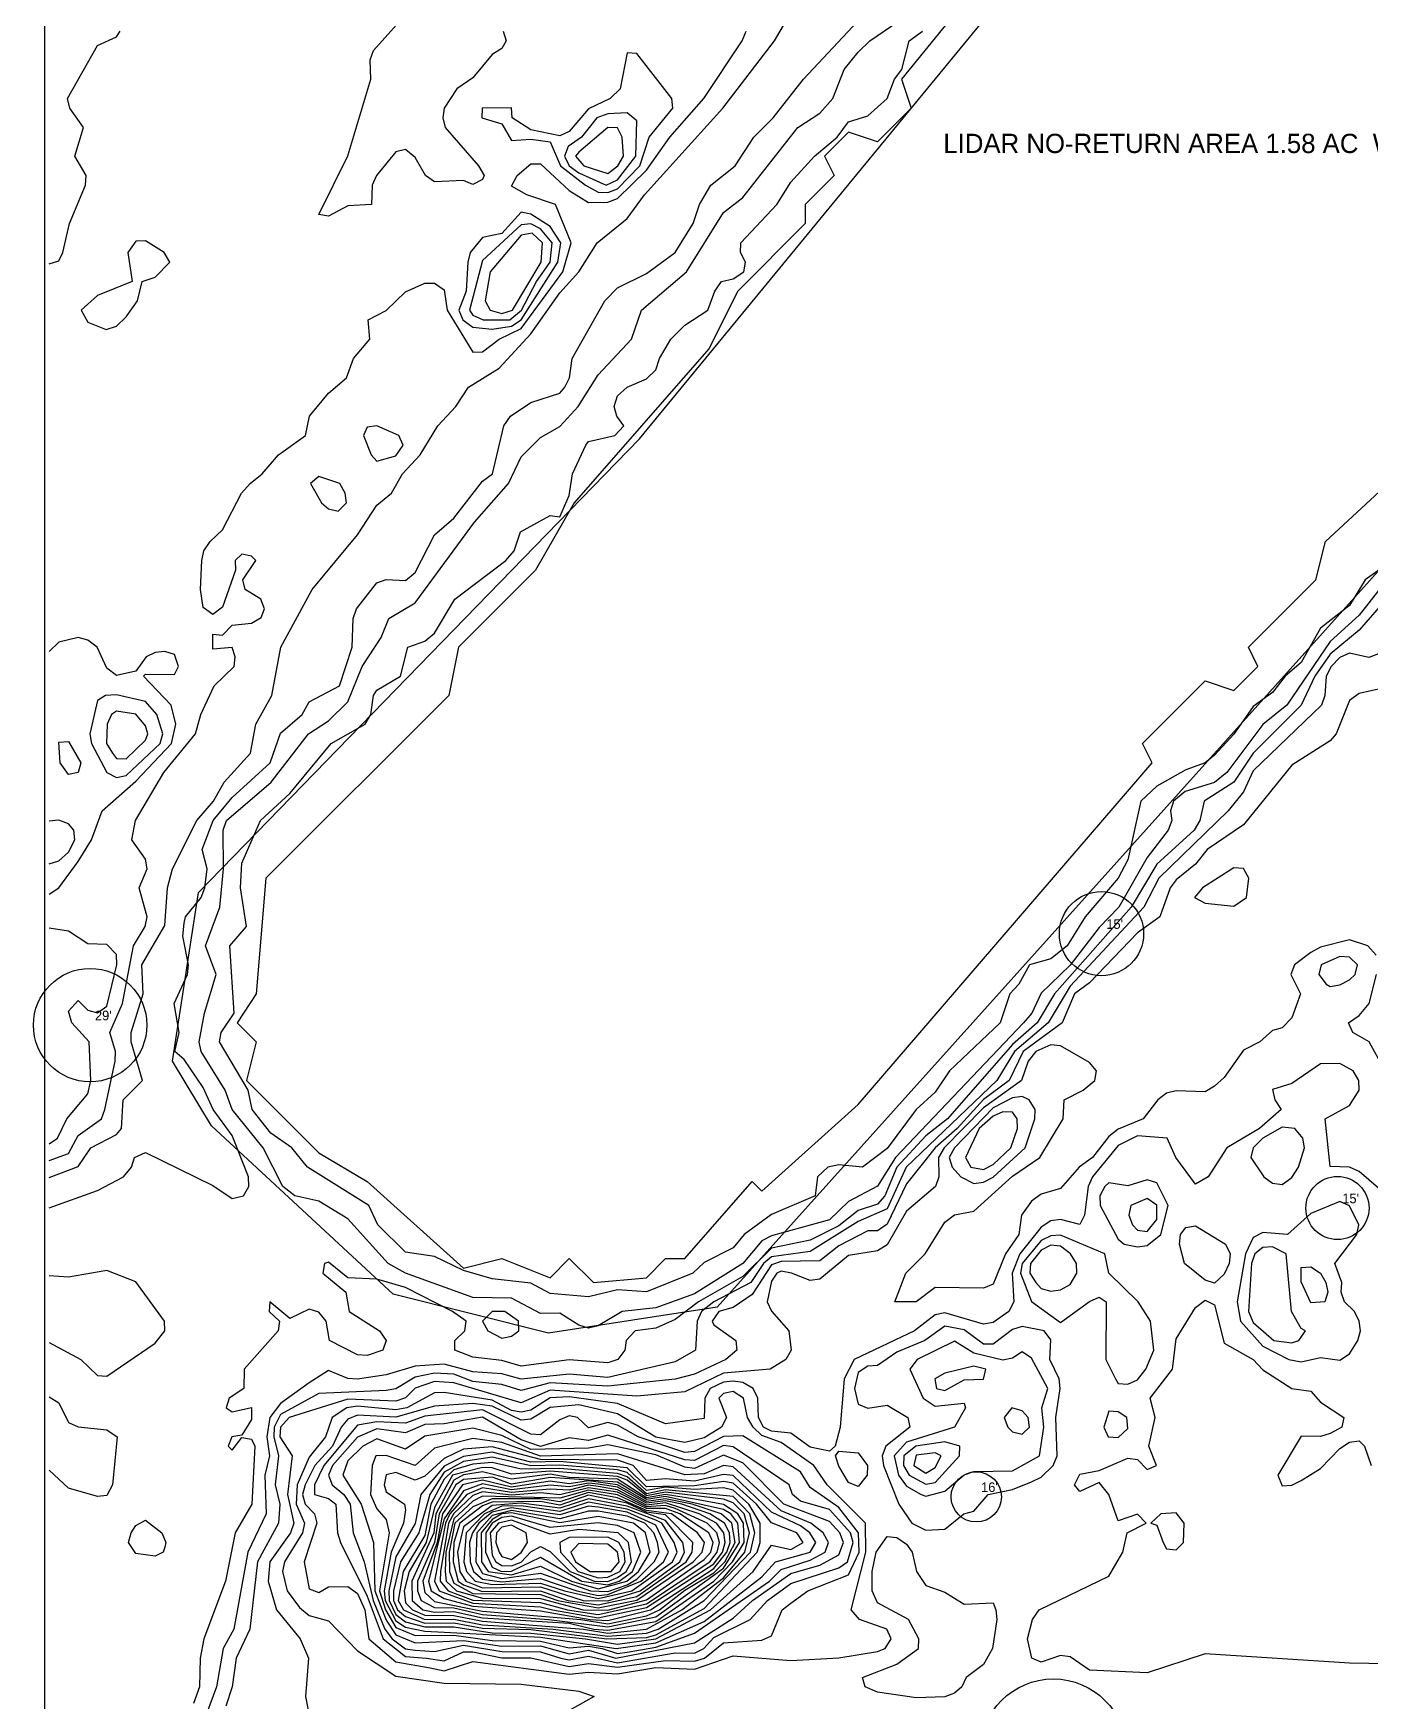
# Model space of a CAD drawing. Extents: x 425736 to 427074, y 1578339 to 1579567.
# Drawn here: x 425747.7 to 426025.4, y 1578520 to 1578866.5 of the extents above; entities that cross this region are included whole.
import ezdxf
from ezdxf.enums import TextEntityAlignment as Align

# ---------------------------------------------------------------- set-up
doc = ezdxf.new("R2010")
doc.units = 21
doc.header["$MEASUREMENT"] = 0
for name, color, linetype in [('C-TOPO-HALF', 9, 'Continuous'), ('C-TOPO-MAJR', 3, 'Continuous'), ('C-TOPO-MINR', 8, 'Continuous'), ('C-WATR-ANNO', 5, 'Continuous'), ('C-WATR-LIDAR', 5, 'Continuous'), ('C-WATR-OVERTURE', 4, 'Continuous'), ('G-ANNO-ZONE', 6, 'Continuous'), ('L-PLNT-ANNO', 92, 'Continuous'), ('L-PLNT-TREE', 92, 'Continuous')]:
    doc.layers.add(name, color=color, linetype=linetype)

msp = doc.modelspace()

# ---------------------------------------------------------------- linework, layer by layer
at = {"layer": 'C-TOPO-HALF'}
for points, elevation in [([(425751, 1578622.55), (425761, 1578626.17), (425766.41, 1578629), (425768.07, 1578631), (425768.71, 1578633), (425771, 1578634.05), (425785, 1578627.16), (425789, 1578624.49), (425791.35, 1578625), (425792.48, 1578627), (425792.36, 1578629), (425789, 1578637.54), (425785.02, 1578643), (425783, 1578647.52), (425779, 1578653.33), (425777.07, 1578655), (425777.98, 1578659), (425776.98, 1578665), (425779.71, 1578671), (425779.95, 1578673), (425778.72, 1578679), (425779, 1578681.67), (425779.32, 1578683), (425782.53, 1578687), (425783.3, 1578689), (425783.8, 1578693), (425782.76, 1578697), (425785.03, 1578703), (425789, 1578707.81), (425796.87, 1578715), (425799, 1578721.12), (425803.56, 1578725), (425805, 1578727.64), (425811.29, 1578731), (425813.91, 1578739), (425814.1, 1578745), (425814.8, 1578747), (425819, 1578752.41), (425821, 1578753.05), (425825, 1578752.85), (425827, 1578754.53), (425831, 1578762.32), (425835, 1578765.81), (425841, 1578773.47), (425843.06, 1578775), (425845.42, 1578785), (425846.78, 1578787), (425851, 1578789.83), (425857, 1578791.76), (425858.09, 1578793), (425859.04, 1578795), (425859.6, 1578799), (425866.35, 1578811), (425869, 1578813.68), (425875, 1578816.63), (425881, 1578820.98), (425884.69, 1578827), (425886.04, 1578831), (425888.4, 1578835), (425893.41, 1578839), (425897.31, 1578845), (425901.34, 1578849), (425907.6, 1578857), (425918.82, 1578869)], 70.5), ([(425845.3, 1578867), (425845.89, 1578865), (425845, 1578863.37), (425843, 1578862.16), (425839, 1578857.3), (425835.63, 1578855), (425833.05, 1578851), (425832.73, 1578849), (425833.23, 1578847), (425840.14, 1578839), (425841.32, 1578837), (425841, 1578836.18), (425839, 1578835.13), (425837, 1578835.97), (425831, 1578835.69), (425829.16, 1578837), (425827, 1578840.76), (425825, 1578842.38), (425823, 1578841.89), (425818.94, 1578837), (425818.05, 1578835), (425817.93, 1578831), (425813, 1578830.68), (425809, 1578828.54), (425807, 1578828.92), (425813, 1578841.07), (425817.78, 1578857), (425817.62, 1578861), (425818.31, 1578863), (425823.74, 1578869)], 71.5), ([(425751, 1578632.4), (425755, 1578633.8), (425757, 1578637.54), (425761.86, 1578641), (425762.57, 1578643), (425764.67, 1578653), (425764.77, 1578655), (425763.61, 1578659), (425766.23, 1578665), (425768.54, 1578677), (425770.92, 1578681), (425771.33, 1578683), (425769.66, 1578689), (425771.34, 1578693), (425771, 1578695), (425768.17, 1578699), (425768.91, 1578703), (425774.81, 1578713), (425781.38, 1578721), (425782.5, 1578725), (425785.28, 1578731), (425789.39, 1578735), (425789.63, 1578737), (425789, 1578738.97), (425785, 1578738.6), (425785, 1578741.75), (425787, 1578741.53), (425789, 1578743.62), (425793, 1578743.99), (425795, 1578745.18), (425795.69, 1578747), (425794.96, 1578749), (425791.72, 1578751), (425791.19, 1578753), (425793.93, 1578757), (425793, 1578757.9), (425791, 1578758.36), (425789.61, 1578757), (425789.7, 1578755), (425787, 1578747.35), (425785, 1578745.78), (425783, 1578747.26), (425782.45, 1578751), (425782.72, 1578757), (425783.14, 1578759), (425784.43, 1578761), (425787, 1578763.42), (425790.92, 1578771), (425792.7, 1578773), (425795.24, 1578775), (425798.6, 1578779), (425804.25, 1578783), (425805.02, 1578787), (425809, 1578791.81), (425812.71, 1578795), (425814.18, 1578799), (425817.58, 1578803), (425817.25, 1578807), (425821, 1578808.93), (425825, 1578812.86), (425829, 1578814.65), (425831, 1578814.61), (425833, 1578813.24), (425833.67, 1578809), (425839, 1578800.33), (425841, 1578800.39), (425844.47, 1578803), (425849, 1578805.24), (425857.68, 1578817), (425859.4, 1578823), (425856.15, 1578831), (425850.16, 1578833), (425847, 1578834.8), (425848.2, 1578837), (425851, 1578839.42), (425853, 1578839.46), (425859, 1578833.91), (425863, 1578831.41), (425867, 1578831.44), (425869, 1578832.22), (425875, 1578838.11), (425879.9, 1578845), (425886.95, 1578853), (425894.91, 1578865), (425895.69, 1578867)], 71.5), ([(426029, 1578756.38), (426024.24, 1578753), (426021, 1578747.66), (426015, 1578742.99), (426011, 1578735.8), (426007.61, 1578733), (426005, 1578729.6), (426001, 1578726.67), (425997, 1578720.93), (425993, 1578716.6), (425991, 1578714.97), (425987, 1578713.51), (425981, 1578710.11), (425977.66, 1578707), (425975, 1578694.85), (425973, 1578691.04), (425966.09, 1578683), (425962.39, 1578677), (425959, 1578674.25), (425954.55, 1578673), (425952.32, 1578669), (425950.48, 1578667), (425948.49, 1578661), (425937.92, 1578651), (425935, 1578646.55), (425931, 1578642.95), (425925, 1578634.87), (425919.87, 1578631), (425915, 1578631.46), (425912.66, 1578631), (425910.56, 1578629), (425910.03, 1578625), (425901, 1578621.18), (425895.34, 1578617), (425893, 1578614.23), (425887, 1578611.17), (425884.65, 1578609), (425875, 1578605.09), (425869, 1578605.53), (425863, 1578604.08), (425855, 1578604.73), (425855, 1578604.73), (425851, 1578606.86), (425843, 1578607.82), (425837, 1578609.55), (425831, 1578612.46), (425825, 1578613.31), (425819.27, 1578619), (425817.38, 1578623), (425804.63, 1578631), (425801.39, 1578635), (425797, 1578638.02), (425793.18, 1578643), (425792.32, 1578647), (425786.35, 1578657), (425786.73, 1578659), (425789.44, 1578663), (425788.48, 1578677), (425792, 1578681), (425790.71, 1578689), (425791, 1578694.14), (425794.9, 1578703), (425801, 1578708.65), (425809.56, 1578719), (425816.64, 1578723), (425817.82, 1578725), (425818.32, 1578729), (425819, 1578730.06), (425823.92, 1578733), (425825.47, 1578739), (425829, 1578740.27), (425831, 1578741.91), (425835.2, 1578749), (425845.84, 1578757), (425847.54, 1578759), (425848.87, 1578763), (425855, 1578766.36), (425857, 1578766.12), (425859, 1578770.54), (425859.63, 1578775), (425862.41, 1578781), (425863, 1578781.76), (425868.47, 1578783), (425870.35, 1578785), (425868.89, 1578787), (425868.34, 1578789), (425869, 1578791.22), (425871, 1578793.03), (425875, 1578794.74), (425877, 1578796.62), (425877.71, 1578799), (425880.1, 1578803), (425883, 1578805.91), (425887.79, 1578809), (425889.19, 1578813), (425890.57, 1578815), (425893, 1578815.55), (425895.27, 1578817), (425895.59, 1578819), (425894.55, 1578821), (425894.65, 1578823), (425902.1, 1578831), (425905, 1578835.6), (425909.92, 1578841), (425914.65, 1578845), (425917, 1578848.13), (425921, 1578849.39), (425924.98, 1578853), (425926.51, 1578857), (425928.05, 1578859), (425929.54, 1578865), (425932.36, 1578867)], 69.5), ([(426029, 1578749.48), (426023, 1578742.52), (426017, 1578737.56), (426013.77, 1578733), (426010.95, 1578727), (426001, 1578717), (425997, 1578711), (425990.85, 1578707), (425989.95, 1578703), (425988.75, 1578701), (425981, 1578693.96), (425975.67, 1578685), (425959.72, 1578667), (425956.17, 1578661), (425951, 1578656.48), (425937.53, 1578641), (425933, 1578637.52), (425927.01, 1578631), (425924.52, 1578625), (425923, 1578623.3), (425919, 1578622.02), (425915, 1578618.78), (425909, 1578615.82), (425901, 1578614.18), (425895, 1578608.28), (425885.83, 1578603), (425881, 1578599.31), (425877, 1578597.55), (425872.68, 1578597), (425870.83, 1578595), (425870.51, 1578593), (425869.08, 1578591), (425867, 1578590.37), (425859, 1578590.96), (425849, 1578589.63), (425845, 1578590.84), (425839, 1578591.53), (425835.23, 1578593), (425835.23, 1578595), (425837.34, 1578597), (425837.58, 1578599), (425834.77, 1578601), (425825, 1578605.98), (425819, 1578607.72), (425813, 1578608), (425809, 1578611.27), (425808.19, 1578611), (425807.84, 1578609), (425812.57, 1578605), (425813.29, 1578601), (425819.57, 1578597), (425821, 1578595), (425820.26, 1578593), (425817, 1578591.86), (425815, 1578591.98), (425809.2, 1578595), (425808.49, 1578599), (425807, 1578600.86), (425805, 1578601.52), (425801, 1578599.56), (425796.85, 1578603), (425796.7, 1578601), (425798.84, 1578599), (425798.54, 1578597), (425791.47, 1578589), (425791.41, 1578585), (425788.34, 1578583), (425787.78, 1578581), (425789, 1578580.17), (425793, 1578581.04), (425793, 1578578.59), (425791, 1578575.29), (425788.95, 1578575), (425788.14, 1578573), (425789, 1578572.22), (425791, 1578574.84), (425793, 1578574.49), (425793.68, 1578573), (425793.05, 1578561), (425789.63, 1578555), (425787.63, 1578545), (425783.12, 1578533), (425782.34, 1578529), (425782.18, 1578523), (425781, 1578519.59)], 70.5), ([(426027, 1578730.26), (426023, 1578729.41), (426021, 1578727.92), (426018.22, 1578721), (426017, 1578719.55), (426009, 1578714.52), (425999, 1578702.08), (425991.46, 1578697), (425989, 1578693.94), (425985, 1578690.65), (425983.78, 1578689), (425981.64, 1578683), (425977, 1578679.7), (425967, 1578669.28), (425963.88, 1578667), (425961.32, 1578661), (425953.24, 1578655), (425950.3, 1578649), (425945, 1578645.02), (425939.57, 1578639), (425935, 1578635), (425929, 1578627.52), (425925, 1578619.12), (425923, 1578617.73), (425921, 1578617.75), (425915, 1578614.67), (425911, 1578611.5), (425903, 1578611.38), (425901, 1578610.73), (425897, 1578604.52), (425893, 1578601.87), (425890.02, 1578601), (425888.68, 1578599), (425889, 1578598.25), (425893.6, 1578595), (425893.79, 1578593), (425891.52, 1578591), (425885, 1578588.02), (425881, 1578586.95), (425867, 1578585.52), (425855, 1578586.18), (425849, 1578584.58), (425845, 1578585.83), (425839, 1578586.48), (425835, 1578587.99), (425831, 1578588.19), (425827, 1578587.39), (425823, 1578584.96), (425821, 1578584.57), (425807, 1578584), (425799, 1578579.61), (425797.75, 1578577), (425797.68, 1578575), (425798.59, 1578571), (425797.93, 1578565), (425798.88, 1578561), (425798.59, 1578557), (425794.25, 1578549), (425792.64, 1578535), (425789.81, 1578529), (425788.98, 1578523), (425787.68, 1578519)], 71.5), ([(425751, 1578694), (425753, 1578694.65), (425755, 1578696.45), (425756.33, 1578699), (425756.12, 1578701), (425755, 1578702.3), (425753, 1578703.08), (425751, 1578702.84)], 72.5), ([(426027, 1578626.62), (426023, 1578630.1), (426021, 1578631.02), (426017, 1578631.12), (426015.94, 1578641), (426021, 1578643.82), (426022.98, 1578647), (426022.95, 1578649), (426021.77, 1578651), (426019, 1578652.5), (426015, 1578652.45), (426009, 1578648.37), (426005, 1578647.11), (426005.47, 1578645), (426006.83, 1578643), (426002.3, 1578639), (425995.5, 1578635), (425991.64, 1578629), (425989, 1578627.45), (425984.94, 1578633), (425983.15, 1578637), (425977, 1578637.48), (425973, 1578635.5), (425967.64, 1578629), (425966.71, 1578627), (425966, 1578621), (425965, 1578619.06), (425961, 1578620.09), (425959, 1578619.86), (425957, 1578618.5), (425952.56, 1578613), (425950.97, 1578609), (425951.29, 1578603), (425950.24, 1578601), (425947, 1578598.72), (425945, 1578598.38), (425937, 1578600.75), (425935, 1578600.29), (425930.66, 1578597), (425918.13, 1578591), (425916.09, 1578587), (425915.21, 1578577), (425914.23, 1578573), (425913, 1578571.99), (425909, 1578572.83), (425905, 1578575.71), (425901, 1578576.17), (425899.33, 1578577), (425898.26, 1578579), (425898.18, 1578583), (425897.21, 1578585), (425895, 1578586.26), (425893, 1578586.52), (425891, 1578586.3), (425888.26, 1578585), (425887.12, 1578583), (425887, 1578578.76), (425879, 1578577.64), (425869, 1578581.91), (425859, 1578583.29), (425855, 1578583.08), (425851, 1578580.54), (425849, 1578580.1), (425847, 1578580.46), (425843, 1578582.56), (425833, 1578584.15), (425831, 1578584.11), (425825.26, 1578581), (425823, 1578580.55), (425815, 1578581.31), (425812.83, 1578581), (425809.76, 1578579), (425808.35, 1578575), (425805, 1578570.77), (425802.46, 1578565), (425802.27, 1578561), (425804.02, 1578557), (425803.59, 1578555), (425799.85, 1578549), (425799.45, 1578547), (425800.44, 1578543), (425803, 1578539.54), (425805, 1578537.88), (425809, 1578536.75), (425815, 1578530.51), (425823, 1578525.28), (425833, 1578523.76), (425849, 1578523.62), (425861, 1578522.14), (425864.19, 1578521), (425859, 1578518.11)], 72.5), ([(425751, 1578594.54), (425757.54, 1578591), (425761, 1578587.69), (425763, 1578587.59), (425773, 1578594.44), (425775.04, 1578597), (425774.96, 1578599), (425769, 1578607.15), (425763, 1578609.5), (425755, 1578608.14), (425751, 1578608.41)], 70.5), ([(426041, 1578527.58), (426021, 1578527.97), (425991, 1578529.9), (425979, 1578525.95), (425967, 1578526.49), (425963, 1578529.27), (425961, 1578529.51), (425957, 1578528.15), (425955.07, 1578529), (425954.16, 1578533), (425955.15, 1578537), (425956.53, 1578539), (425971, 1578545.99), (425973.91, 1578551), (425974.82, 1578555), (425978.79, 1578557), (425977, 1578558.9), (425973, 1578557.51), (425971, 1578563.02), (425969, 1578565.51), (425965, 1578563.63), (425963.93, 1578565), (425965, 1578567.19), (425969, 1578567.99), (425975, 1578570.54), (425977, 1578570.27), (425979, 1578568.15), (425980.95, 1578569), (425979.31, 1578573), (425980.64, 1578579), (425979.6, 1578583), (425984.25, 1578589), (425985, 1578595.34), (425989, 1578601.82), (425991, 1578603.39), (425993, 1578602.37), (425995, 1578594.46), (426000.98, 1578591), (426003, 1578588.88), (426009, 1578585.01), (426013, 1578584.43), (426015, 1578582.17), (426019.85, 1578579), (426019.4, 1578577), (426017, 1578575.69), (426015, 1578575.06), (426011, 1578575.09), (426006.1, 1578567), (426007, 1578564.81), (426009, 1578564.94), (426011, 1578565.93), (426015, 1578568.38), (426019, 1578572.56), (426021, 1578573.88), (426023, 1578574.17), (426024.14, 1578573), (426025.53, 1578569)], 72.5)]:
    msp.add_lwpolyline(points, dxfattribs=dict(at, elevation=elevation))
for points, elevation in [([(425866.67, 1578835), (425869, 1578836.12), (425872.78, 1578841), (425873, 1578848.36), (425871, 1578850.02), (425867, 1578849.84), (425864.73, 1578849), (425861.51, 1578845), (425858.77, 1578843), (425858.03, 1578841), (425859, 1578839), (425861, 1578837.58), (425866.67, 1578835)], 72.5), ([(425841.12, 1578807), (425846.67, 1578807), (425849.1, 1578809), (425852.18, 1578815), (425855.06, 1578819), (425855.41, 1578823), (425853, 1578825.93), (425851, 1578826.93), (425849, 1578826.73), (425841, 1578819.33), (425838.3, 1578809), (425839, 1578807.98), (425841.12, 1578807)], 72.5), ([(425817.86, 1578779), (425819, 1578777.63), (425823, 1578778.78), (425824.51, 1578781), (425823.62, 1578783), (425819, 1578784.98), (425817, 1578784.72), (425816.24, 1578783), (425817.86, 1578779)], 71.5), ([(425807.54, 1578769), (425809, 1578767.72), (425811, 1578767.25), (425812.73, 1578769), (425812.47, 1578771), (425811.36, 1578773), (425807, 1578774.5), (425805.26, 1578773), (425807.54, 1578769)], 71.5), ([(425763, 1578713), (425765, 1578711.92), (425767, 1578712.38), (425774.07, 1578719), (425774.62, 1578721), (425773.35, 1578725), (425771, 1578727.7), (425765, 1578729.08), (425762.71, 1578729), (425761, 1578727.97), (425759.42, 1578721), (425759.8, 1578719), (425763, 1578713)], 72.5), ([(426016.19, 1578669), (426017, 1578668.52), (426019, 1578668.86), (426021, 1578669.88), (426022.15, 1578671), (426022.67, 1578673), (426021, 1578674.64), (426019, 1578674.72), (426015.11, 1578673), (426014.63, 1578671), (426016.19, 1578669)], 72.5), ([(425940.29, 1578629), (425943, 1578627.63), (425945, 1578627.85), (425947, 1578628.91), (425953.68, 1578635), (425955.68, 1578641), (425955.75, 1578643), (425954.51, 1578645), (425953, 1578645.7), (425951, 1578645.39), (425947, 1578643.32), (425938.96, 1578635), (425937.87, 1578633), (425938.51, 1578631), (425940.29, 1578629)], 72.5), ([(425975.96, 1578619), (425977, 1578617.87), (425979, 1578617.65), (425981, 1578620.1), (425981, 1578623.11), (425979, 1578624.49), (425975.63, 1578623), (425975.18, 1578621), (425975.96, 1578619)], 73.5), ([(425993, 1578606.9), (425991, 1578607.53), (425986.73, 1578611), (425985.7, 1578615), (425985.89, 1578617), (425987, 1578618.46), (425989, 1578618.83), (425995.28, 1578615), (425996.24, 1578613), (425996.01, 1578611), (425995, 1578608.75), (425993, 1578606.9)], 72.5), ([(425955.88, 1578607), (425957, 1578605.79), (425959, 1578605.24), (425961, 1578605.51), (425963, 1578606.64), (425964.41, 1578609), (425964.32, 1578611), (425963.05, 1578613), (425961, 1578614.59), (425959, 1578614.82), (425957, 1578613.73), (425954.75, 1578611), (425954.62, 1578609), (425955.88, 1578607)], 73.5), ([(426005.3, 1578595), (426009, 1578594.52), (426010.49, 1578595), (426011.89, 1578597), (426011, 1578597.49), (426008.97, 1578601), (426007.85, 1578613), (426005, 1578614.41), (426003, 1578614.31), (426001.34, 1578613), (426000.62, 1578611), (426000.06, 1578601), (426001, 1578598.75), (426005.3, 1578595)], 73.5), ([(425842.06, 1578597), (425845, 1578595.5), (425847, 1578595.86), (425848.49, 1578597), (425848.44, 1578599), (425845.63, 1578601), (425843, 1578601), (425840.99, 1578599), (425842.06, 1578597)], 70.5), ([(425932.06, 1578563), (425933, 1578562.64), (425937, 1578563.68), (425941, 1578567.05), (425943, 1578567.79), (425951, 1578567.9), (425956.66, 1578571), (425957.53, 1578577), (425957.13, 1578581), (425958.33, 1578585), (425955, 1578591.28), (425953, 1578592.62), (425951, 1578591.28), (425949, 1578590.87), (425943, 1578592.36), (425939, 1578594.83), (425931.24, 1578591), (425929.68, 1578589), (425932.51, 1578583), (425935, 1578581.32), (425941, 1578581.94), (425941.27, 1578581), (425939, 1578576.97), (425929, 1578573.83), (425926.45, 1578571), (425927.34, 1578567), (425929, 1578564.7), (425932.06, 1578563)], 73.5), ([(425829.38, 1578529), (425833, 1578528.42), (425837, 1578530.33), (425839, 1578530.31), (425845, 1578529.09), (425851, 1578529.05), (425859, 1578527.29), (425863, 1578527.91), (425869, 1578527.1), (425879, 1578528.49), (425885, 1578528.34), (425887.08, 1578529), (425891, 1578532.18), (425899, 1578532.71), (425901, 1578533.66), (425903.22, 1578539), (425905, 1578540.43), (425908.56, 1578543), (425917, 1578546.29), (425919.17, 1578551), (425919.08, 1578555), (425915, 1578560.3), (425909, 1578564.42), (425907, 1578567.72), (425895, 1578575.18), (425891, 1578575.03), (425885, 1578571.92), (425883, 1578571.73), (425873.28, 1578575), (425869, 1578577.36), (425867, 1578577.92), (425863, 1578576.83), (425860.71, 1578579), (425859, 1578579.3), (425857, 1578578.52), (425853, 1578575.36), (425851, 1578575.49), (425841, 1578580.59), (425829, 1578579.29), (425825, 1578577.83), (425819, 1578578.05), (425815, 1578577.37), (425808, 1578569), (425806.1, 1578565), (425806.11, 1578563), (425809, 1578562.16), (425810.55, 1578561), (425810.84, 1578555), (425811.48, 1578553), (425817, 1578541.86), (425820.32, 1578533), (425825, 1578529.36), (425829.38, 1578529)], 73.5), ([(425868.65, 1578529), (425885, 1578532.16), (425893, 1578537.32), (425897.07, 1578541), (425905, 1578546.58), (425911, 1578548.28), (425915, 1578550.46), (425915.9, 1578553), (425915.18, 1578555), (425913, 1578557.35), (425903.54, 1578561), (425895, 1578569.56), (425891, 1578571.13), (425885, 1578568.42), (425883, 1578568.69), (425877, 1578571.2), (425867, 1578573.34), (425863, 1578572.59), (425851, 1578572.31), (425845, 1578575.22), (425839, 1578576.8), (425829, 1578575.11), (425825, 1578572.38), (425819, 1578574.58), (425816.16, 1578573), (425813, 1578569.99), (425811.95, 1578567), (425815.79, 1578561), (425818.32, 1578553), (425818.65, 1578543), (425821, 1578536.91), (425823, 1578533.86), (425827, 1578532.2), (425837, 1578532.68), (425845, 1578531.5), (425853, 1578531.56), (425859, 1578529.9), (425863, 1578530.64), (425868.65, 1578529)], 74.5), ([(425868.72, 1578531), (425877, 1578532.14), (425887, 1578536.6), (425899, 1578545.88), (425901.81, 1578549), (425909, 1578550.99), (425910.16, 1578553), (425908.96, 1578555), (425907, 1578556.47), (425901, 1578559.32), (425893, 1578566.93), (425891, 1578567.16), (425885, 1578565.78), (425879, 1578566.24), (425875, 1578565.88), (425872.23, 1578569), (425869, 1578570.1), (425853, 1578570.27), (425843, 1578572.91), (425837, 1578572.42), (425833, 1578570.49), (425829, 1578566.77), (425827, 1578565.94), (425823, 1578567.56), (425821, 1578567.04), (425820.59, 1578565), (425821, 1578563.52), (425824.81, 1578561), (425825, 1578559.79), (425824.59, 1578557), (425822.04, 1578551), (425820.55, 1578543), (425820.78, 1578541), (425823, 1578536.72), (425825, 1578535.46), (425829, 1578534.62), (425853, 1578533.34), (425868.72, 1578531)], 75.5), ([(425866.77, 1578533), (425875, 1578533.27), (425877, 1578533.85), (425887, 1578539.33), (425898, 1578551), (425898.63, 1578553), (425898.66, 1578557), (425896.27, 1578561), (425893, 1578563.92), (425891, 1578564.37), (425885, 1578564.02), (425879, 1578564.5), (425875, 1578563.85), (425871, 1578567.54), (425869, 1578568.13), (425857, 1578569.08), (425851, 1578568.93), (425843, 1578570.71), (425837, 1578569.86), (425833, 1578567.63), (425830.04, 1578563), (425827.78, 1578555), (425823.95, 1578549), (425822.47, 1578543), (425822.48, 1578541), (425823.33, 1578539), (425825, 1578537.64), (425829, 1578536.25), (425835, 1578536.3), (425841, 1578535.23), (425851, 1578534.92), (425866.77, 1578533)], 76.5), ([(425919, 1578564.63), (425917, 1578565.45), (425915, 1578568.87), (425914.25, 1578571), (425915, 1578571.98), (425919, 1578571.62), (425920.89, 1578569), (425920.83, 1578567), (425919, 1578564.63)], 72.5), ([(425930.51, 1578569), (425933, 1578567.41), (425935, 1578568.57), (425936.23, 1578571), (425935, 1578571.67), (425931, 1578571.14), (425930.51, 1578569)], 74.5), ([(425861.94, 1578535), (425867, 1578534.2), (425875, 1578535.04), (425882.4, 1578539), (425891, 1578545.69), (425895.46, 1578551), (425896.41, 1578555), (425895.31, 1578559), (425893, 1578561.28), (425891, 1578562.04), (425879, 1578563.48), (425875, 1578562.69), (425871, 1578566), (425869, 1578566.7), (425855, 1578567.84), (425847, 1578567.21), (425843, 1578568.55), (425841, 1578568.59), (425834.77, 1578567), (425831, 1578560.29), (425829.3, 1578553), (425825.74, 1578547), (425824.71, 1578543), (425825, 1578540.47), (425826.43, 1578539), (425829, 1578537.92), (425835, 1578537.87), (425841, 1578536.64), (425861.94, 1578535)], 77.5), ([(425854.78, 1578537), (425867, 1578535.47), (425877, 1578537.59), (425891, 1578547.69), (425894.34, 1578553), (425893.99, 1578557), (425892.56, 1578559), (425891, 1578559.87), (425879, 1578562.54), (425875, 1578561.93), (425869, 1578565.58), (425855, 1578566.53), (425847, 1578565.16), (425843, 1578566.6), (425837, 1578566.09), (425835.41, 1578565), (425832, 1578559), (425831, 1578553.05), (425827.48, 1578545), (425827.45, 1578543), (425828.26, 1578541), (425831, 1578539.53), (425835, 1578539.42), (425841, 1578538.06), (425854.78, 1578537)], 78.5), ([(425863.3, 1578537), (425867, 1578536.83), (425875.83, 1578539), (425889, 1578547.62), (425891.72, 1578551), (425892.41, 1578553), (425892.29, 1578555), (425891.22, 1578557), (425888.21, 1578559), (425882.35, 1578561), (425879, 1578561.67), (425875, 1578561.17), (425869, 1578564.5), (425865, 1578565.12), (425863, 1578565.36), (425859, 1578564.56), (425855, 1578564.96), (425847, 1578563.97), (425841, 1578565.21), (425837, 1578563.74), (425833, 1578557.94), (425829.78, 1578545), (425830.3, 1578543), (425833, 1578541.4), (425839, 1578539.77), (425853, 1578538.83), (425863.3, 1578537)], 79.5), ([(425858.65, 1578539), (425865, 1578538.07), (425875, 1578540.3), (425888.17, 1578549), (425889.71, 1578551), (425890.19, 1578553), (425889.64, 1578555), (425887.63, 1578557), (425881, 1578560.09), (425879, 1578560.71), (425875, 1578560.42), (425869, 1578563.44), (425863, 1578564.39), (425857, 1578562.9), (425853, 1578563.33), (425847, 1578562.88), (425841, 1578563.52), (425839, 1578562.81), (425835, 1578559.06), (425833.92, 1578557), (425832.26, 1578547), (425832.2, 1578545), (425833.84, 1578543), (425839, 1578541.03), (425853, 1578540.56), (425858.65, 1578539)], 80.5), ([(425856.62, 1578541), (425865, 1578539.41), (425873, 1578541.04), (425884.69, 1578549), (425886.59, 1578551), (425887.07, 1578553), (425885.65, 1578555), (425880.23, 1578559), (425875, 1578559.68), (425869, 1578562.3), (425863, 1578563.38), (425857, 1578561.49), (425853, 1578562.12), (425843, 1578562.12), (425839, 1578560.43), (425835.24, 1578557), (425834.08, 1578551), (425834.11, 1578547), (425835, 1578544.6), (425839, 1578542.41), (425853, 1578542.19), (425856.62, 1578541)], 81.5), ([(425861.87, 1578541), (425867, 1578540.92), (425873.74, 1578543), (425881.92, 1578549), (425882.91, 1578551), (425882.59, 1578553), (425879, 1578557.56), (425871, 1578560.57), (425863, 1578562.11), (425857, 1578560.13), (425849, 1578561.17), (425843, 1578560.73), (425837, 1578556.27), (425835.81, 1578551), (425836.28, 1578547), (425837.48, 1578545), (425841, 1578543.61), (425853, 1578543.78), (425861.87, 1578541)], 82.5), ([(425860.58, 1578543), (425865, 1578542.03), (425867, 1578542.21), (425873.87, 1578545), (425878.54, 1578549), (425879.62, 1578551), (425877, 1578556.6), (425871, 1578559.31), (425865, 1578560.39), (425863, 1578560.55), (425857, 1578558.76), (425847, 1578560.19), (425843, 1578559.34), (425840.21, 1578557), (425838.87, 1578555), (425838.28, 1578553), (425838.41, 1578549), (425839.14, 1578547), (425841, 1578545.39), (425845, 1578544.83), (425853, 1578545.54), (425860.58, 1578543)], 83.5), ([(425859.47, 1578545), (425865, 1578543.39), (425870.97, 1578545), (425873.4, 1578547), (425875.76, 1578551), (425874.79, 1578555), (425872.33, 1578557), (425865, 1578558.42), (425857, 1578557.13), (425847, 1578559.18), (425845, 1578558.96), (425843, 1578557.8), (425840.73, 1578555), (425840.76, 1578549), (425842.14, 1578547), (425847, 1578546.31), (425853, 1578548.13), (425859.47, 1578545)], 84.5), ([(425864.22, 1578545), (425867, 1578544.9), (425869, 1578545.72), (425870.82, 1578547), (425871.93, 1578549), (425871.3, 1578553), (425869.13, 1578555), (425861, 1578555.71), (425855, 1578554.75), (425847, 1578557.65), (425844.3, 1578557), (425842.55, 1578555), (425843, 1578550.41), (425843.71, 1578549), (425845, 1578548.24), (425847, 1578548.14), (425849, 1578548.9), (425851, 1578551.07), (425853, 1578552.17), (425855, 1578551.12), (425859.16, 1578547), (425864.22, 1578545)], 85.5), ([(425982.32, 1578553), (425983, 1578551.69), (425985, 1578551.48), (425986.54, 1578553), (425986.67, 1578557), (425985, 1578559.2), (425981.81, 1578559), (425979.73, 1578557), (425981, 1578556.6), (425982.32, 1578553)], 72.5), ([(425931, 1578520.75), (425923, 1578521.91), (425920.42, 1578523), (425919.88, 1578525), (425927, 1578527.71), (425931.48, 1578531), (425931.61, 1578533), (425929.4, 1578537), (425923, 1578540.49), (425921.89, 1578543), (425921.9, 1578547), (425922.72, 1578551), (425925, 1578554.29), (425927, 1578554.03), (425929, 1578552.7), (425930.21, 1578551), (425931.06, 1578547), (425933, 1578544.05), (425937, 1578542.73), (425941, 1578540.19), (425947, 1578540.49), (425947.56, 1578539), (425947.79, 1578537), (425946.84, 1578531), (425945, 1578527.69), (425941.4, 1578525), (425940.5, 1578523), (425939, 1578521.74), (425937, 1578520.95), (425931, 1578520.75)], 72.5), ([(425863.32, 1578547), (425867.7, 1578547), (425869.36, 1578549), (425869, 1578551.02), (425867, 1578552.68), (425861, 1578552.81), (425859.29, 1578551), (425860.31, 1578549), (425863.32, 1578547)], 86.5)]:
    msp.add_lwpolyline(points, close=True, dxfattribs=dict(at, elevation=elevation))
at = {"layer": 'C-TOPO-MAJR', "elevation": 70}
for points in [[(426027, 1578750.81), (426023, 1578745.67), (426017, 1578740.18), (426007.98, 1578727), (426003, 1578722.97), (425995.56, 1578713), (425993, 1578710.91), (425986.9, 1578709), (425984.47, 1578707), (425983.85, 1578705), (425984.14, 1578703), (425983.32, 1578701), (425979, 1578695.33), (425973.08, 1578685), (425969, 1578680.81), (425963, 1578672.93), (425957, 1578667.15), (425955.06, 1578663), (425953.32, 1578661), (425926.71, 1578633), (425923, 1578627.04), (425917, 1578623.89), (425913, 1578620.07), (425901, 1578616.75), (425899, 1578615.67), (425895, 1578610.95), (425885, 1578604.7), (425877, 1578601.76), (425870, 1578601), (425865, 1578598.04), (425863, 1578597.53), (425861, 1578598.2), (425861, 1578598.2), (425857, 1578600.65), (425853, 1578600.58), (425847, 1578603.79), (425839, 1578603.9), (425824.96, 1578609), (425821.37, 1578611), (425813, 1578620.26), (425807, 1578623.96), (425801.99, 1578625), (425799.49, 1578627), (425795.45, 1578635), (425788.97, 1578643), (425787.52, 1578647), (425782.53, 1578655), (425782.11, 1578657), (425783.23, 1578663), (425785.69, 1578671), (425783.47, 1578677), (425786.41, 1578685), (425787.22, 1578693), (425787.16, 1578701), (425787.8, 1578703), (425797.11, 1578711), (425804.87, 1578721), (425809, 1578723.7), (425813, 1578727.65), (425816, 1578735), (425819.93, 1578741), (425821.51, 1578745), (425827, 1578748.2), (425839.3, 1578765), (425846.4, 1578773), (425849, 1578778.57), (425853, 1578782.58), (425857, 1578784.89), (425860.83, 1578789), (425865, 1578795.61), (425871.88, 1578803), (425874.02, 1578809), (425883.33, 1578817), (425891, 1578829.31), (425895, 1578832.43), (425906.44, 1578847), (425911, 1578849.96), (425913.71, 1578853), (425916.06, 1578859), (425919, 1578862.63), (425921.43, 1578865), (425927.29, 1578869)], [(425751, 1578583.3), (425753, 1578582.06), (425755, 1578577.93), (425757, 1578577.07), (425763, 1578576.42), (425765.09, 1578575), (425764.17, 1578565), (425763, 1578562.76), (425761, 1578562.6), (425755, 1578564.29), (425751, 1578568.06)]]:
    msp.add_lwpolyline(points, dxfattribs=at)
at = {"layer": 'C-TOPO-MAJR'}
for points, elevation in [([(425865.79, 1578531), (425869, 1578529.94), (425871, 1578530.2), (425877, 1578531.3), (425885, 1578534.17), (425900.58, 1578545), (425903, 1578547.4), (425909, 1578549.32), (425912.1, 1578551), (425912.83, 1578553), (425911.68, 1578555), (425909.16, 1578557), (425903, 1578559.59), (425893, 1578568.77), (425891, 1578569.02), (425887, 1578567.31), (425883, 1578567.04), (425869, 1578571.45), (425853, 1578570.96), (425845, 1578573.82), (425839, 1578574.59), (425831, 1578572.59), (425827, 1578568.99), (425821, 1578571.11), (425818.85, 1578571), (425818.04, 1578569), (425817.74, 1578563), (425819, 1578559.99), (425821, 1578557.81), (425821.57, 1578555), (425819.61, 1578543), (425820.82, 1578539), (425823, 1578535.34), (425827, 1578533.68), (425835, 1578533.74), (425843, 1578532.63), (425853, 1578532.51), (425859, 1578531.15), (425863, 1578531.5), (425865.79, 1578531)], 75), ([(425855.54, 1578539), (425865, 1578537.39), (425875, 1578539.49), (425889, 1578548.56), (425890.8, 1578551), (425891.38, 1578553), (425891.07, 1578555), (425889.55, 1578557), (425885.99, 1578559), (425879, 1578561.23), (425875, 1578560.79), (425869, 1578563.97), (425865, 1578564.63), (425863, 1578564.9), (425859, 1578563.88), (425855, 1578564.13), (425847, 1578563.41), (425841, 1578564.38), (425837.72, 1578563), (425834.18, 1578559), (425833.32, 1578557), (425831, 1578545), (425832.01, 1578543), (425839, 1578540.4), (425853, 1578539.68), (425855.54, 1578539)], 80), ([(425769, 1578550.75), (425767.5, 1578553), (425768.02, 1578555), (425769, 1578556.54), (425771, 1578557.65), (425774.39, 1578555), (425775.23, 1578553), (425775, 1578552.06), (425774.65, 1578551), (425773, 1578550.19), (425769, 1578550.75)], 70), ([(425861.6, 1578545), (425867, 1578544.22), (425869.36, 1578545), (425872.11, 1578547), (425873.84, 1578551), (425872.46, 1578555), (425869, 1578556.54), (425865, 1578557.11), (425855, 1578556.14), (425847, 1578558.47), (425845, 1578558.18), (425843, 1578557), (425841.64, 1578555), (425841.61, 1578551), (425843, 1578547.87), (425844.93, 1578547), (425847, 1578547.05), (425853, 1578549.96), (425861.6, 1578545)], 85)]:
    msp.add_lwpolyline(points, close=True, dxfattribs=dict(at, elevation=elevation))
at = {"layer": 'C-TOPO-MINR'}
for points, elevation in [([(425751, 1578628.86), (425757, 1578631.13), (425759.66, 1578635), (425765, 1578637.76), (425766.02, 1578639), (425766.38, 1578645), (425770.41, 1578649), (425768.01, 1578657), (425768.05, 1578659), (425770.52, 1578667), (425770.25, 1578673), (425775, 1578681.17), (425775.6, 1578689), (425776.63, 1578693), (425781.68, 1578703), (425785.14, 1578707), (425787.3, 1578711), (425792.79, 1578717), (425793.94, 1578723), (425797.21, 1578729), (425799.08, 1578739), (425805.58, 1578751), (425815, 1578762.36), (425819, 1578768.51), (425822.08, 1578771), (425824.38, 1578775), (425828.04, 1578779), (425831.69, 1578785), (425835.41, 1578789), (425838.05, 1578793), (425844.42, 1578797), (425851, 1578804.08), (425857, 1578812.6), (425861.01, 1578817), (425864.76, 1578823), (425871, 1578828.08), (425874.6, 1578833), (425890.88, 1578851), (425901.58, 1578865), (425906.3, 1578873)], 71), ([(425751, 1578818.67), (425753, 1578819.27), (425753.85, 1578821), (425755.22, 1578827), (425758.52, 1578835), (425758.65, 1578837), (425756.34, 1578841), (425758.12, 1578847), (425755.27, 1578851), (425754.77, 1578853), (425761, 1578864.04), (425765, 1578865.81), (425765.77, 1578867)], 72), ([(425751, 1578687.71), (425753, 1578689.05), (425757, 1578694.47), (425759.76, 1578699), (425761.97, 1578705), (425769, 1578711.17), (425776.41, 1578719), (425777.28, 1578723), (425776.34, 1578727), (425770.55, 1578733), (425771, 1578733.44), (425777, 1578733.34), (425777.84, 1578735), (425777, 1578737.48), (425775, 1578738.14), (425773, 1578737.92), (425771.12, 1578737), (425769, 1578734.05), (425765, 1578733.11), (425763, 1578734.65), (425760.95, 1578739), (425759, 1578740.48), (425757, 1578741.04), (425753, 1578740.07), (425751, 1578738.12)], 72), ([(426027, 1578737.62), (426025, 1578736.86), (426021, 1578737.8), (426019, 1578736.89), (426017.19, 1578735), (426016.14, 1578733), (426015.9, 1578729), (426015.16, 1578727), (426001, 1578713.36), (425999, 1578708.99), (425995.79, 1578705), (425981.43, 1578691), (425978.31, 1578685), (425963, 1578668.59), (425958.4, 1578661), (425951.46, 1578655), (425947.75, 1578649), (425928.93, 1578631), (425925, 1578622.36), (425919, 1578619.68), (425909, 1578613.44), (425901, 1578612.35), (425899.3, 1578611), (425896.71, 1578607), (425889, 1578603.04), (425886.44, 1578601), (425885.54, 1578599), (425885.22, 1578593), (425881, 1578590.52), (425867, 1578587.28), (425859, 1578587.96), (425849, 1578586.98), (425845, 1578588.03), (425839, 1578588.44), (425833, 1578590.09), (425827, 1578589.68), (425821, 1578587.82), (425815, 1578586.95), (425813, 1578587.09), (425809, 1578588.72), (425805, 1578586.22), (425799, 1578581.9), (425796.83, 1578579), (425796.2, 1578575), (425796.77, 1578571), (425795.81, 1578567), (425796.08, 1578559), (425792.24, 1578551), (425789.31, 1578535), (425787.1, 1578531), (425785.71, 1578523), (425782.78, 1578515)], 71), ([(425751, 1578635.86), (425752.76, 1578637), (425754.67, 1578641), (425759, 1578646.23), (425759.62, 1578649), (425759.33, 1578657), (425755.69, 1578661), (425755, 1578663.41), (425757, 1578665.58), (425759, 1578663.64), (425761, 1578663.02), (425763, 1578664.46), (425765.06, 1578673), (425765, 1578675.15), (425763, 1578677.23), (425759, 1578677.39), (425755, 1578680.03), (425751, 1578680.65)], 72), ([(426026.55, 1578675), (426024.8, 1578677), (426021, 1578678.19), (426015, 1578676.7), (426013, 1578675.59), (426009.61, 1578673), (426008.81, 1578671), (426010.82, 1578667), (426009, 1578661.98), (426007, 1578659.96), (426005, 1578659.36), (426002.39, 1578657), (425999, 1578655.32), (425995, 1578649.6), (425993, 1578647.79), (425991, 1578646.63), (425985, 1578646.86), (425983, 1578646.33), (425981.2, 1578645), (425978.17, 1578641), (425973, 1578638.9), (425971, 1578637.37), (425967.63, 1578633), (425964.86, 1578631), (425961, 1578626.56), (425957, 1578625.36), (425955, 1578623.92), (425952.91, 1578621), (425952.33, 1578617), (425949.57, 1578613), (425947, 1578606.69), (425945, 1578605.85), (425935, 1578606), (425931, 1578603.03), (425926.6, 1578603), (425928.91, 1578609), (425932.88, 1578613), (425937, 1578619.57), (425939, 1578621.09), (425943, 1578621.87), (425951, 1578629.09), (425956.69, 1578633), (425961.55, 1578641), (425961.76, 1578645), (425965.72, 1578647), (425968.09, 1578649), (425968.45, 1578651), (425967, 1578652.71), (425961, 1578656.21), (425959, 1578656.41), (425955.87, 1578655), (425954.26, 1578653), (425952.87, 1578649), (425945, 1578643.35), (425936.83, 1578635), (425935.69, 1578633), (425935.71, 1578629), (425935.05, 1578627), (425929, 1578621.84), (425925, 1578614.83), (425923, 1578613.64), (425917, 1578612.67), (425911, 1578607.74), (425909, 1578607.44), (425905.16, 1578609), (425903, 1578609.41), (425902.09, 1578609), (425901, 1578607.28), (425900.08, 1578603), (425901, 1578601.07), (425904.61, 1578597), (425905.09, 1578593), (425903.94, 1578591), (425900.7, 1578589), (425891, 1578588.2), (425883, 1578584.32), (425873, 1578583.39), (425855, 1578584.69), (425849, 1578582.01), (425835, 1578586.16), (425831, 1578586.46), (425827, 1578585.06), (425825, 1578583.09), (425823, 1578582.41), (425813, 1578582.76), (425800.8, 1578579), (425799.01, 1578577), (425798.9, 1578575), (425801.48, 1578571), (425800.46, 1578563), (425801.77, 1578557), (425801.09, 1578555), (425796.81, 1578549), (425796.49, 1578545), (425798.18, 1578539), (425803.13, 1578533), (425804.85, 1578529), (425804.21, 1578521), (425805.37, 1578515)], 72), ([(426027, 1578653.49), (426025.11, 1578657), (426021.72, 1578659), (426020.79, 1578661), (426023, 1578662.49), (426025.12, 1578665), (426026.64, 1578671)], 72)]:
    msp.add_lwpolyline(points, dxfattribs=dict(at, elevation=elevation))
for points, elevation in [([(425862.38, 1578835), (425865, 1578833.54), (425867, 1578833.47), (425869, 1578834.22), (425873.65, 1578839), (425875.61, 1578845), (425880.49, 1578851), (425880.26, 1578853), (425873, 1578862.33), (425871, 1578862.48), (425869.58, 1578855), (425867.49, 1578853), (425863, 1578850.87), (425859, 1578846.12), (425857, 1578845.24), (425851, 1578846.51), (425847.14, 1578849), (425847, 1578851.04), (425840.92, 1578851), (425840.81, 1578849), (425845, 1578847.77), (425847, 1578844.3), (425851, 1578844.58), (425855, 1578843.98), (425857.16, 1578839), (425862.38, 1578835)], 72), ([(425862.01, 1578839), (425867, 1578837.43), (425869.06, 1578839), (425870.22, 1578841), (425869.96, 1578845), (425869, 1578846.89), (425867, 1578846.99), (425861, 1578841.87), (425860.31, 1578841), (425862.01, 1578839)], 73), ([(425836.91, 1578807), (425839, 1578805.5), (425843, 1578805.09), (425847, 1578805.7), (425849, 1578807.01), (425856.62, 1578819), (425857.26, 1578823), (425855, 1578826.44), (425851, 1578828.94), (425849, 1578829.41), (425845, 1578824.95), (425841, 1578824.12), (425838.38, 1578821), (425837.9, 1578819), (425837.57, 1578813), (425836.09, 1578809), (425836.91, 1578807)], 72), ([(425842.56, 1578809), (425845, 1578808.34), (425847.23, 1578809), (425853.18, 1578819), (425853.42, 1578823), (425851.32, 1578825), (425849, 1578824.58), (425842.57, 1578817), (425841.5, 1578811), (425842.56, 1578809)], 73), ([(425762.81, 1578805), (425765, 1578805.71), (425767, 1578807.65), (425769.36, 1578811), (425770.32, 1578815), (425773, 1578815.85), (425776.06, 1578819), (425774.88, 1578821), (425771, 1578823.41), (425769, 1578823.35), (425767.33, 1578821), (425768.2, 1578815), (425761, 1578812.1), (425757.66, 1578809), (425759, 1578806.5), (425762.81, 1578805)], 72), ([(425764.12, 1578717), (425765, 1578715.91), (425767, 1578715.84), (425771, 1578719.71), (425771.51, 1578721), (425771, 1578722.65), (425769, 1578725.13), (425765, 1578725.74), (425763.96, 1578725), (425763.07, 1578723), (425762.89, 1578719), (425764.12, 1578717)], 73), ([(425755, 1578712.54), (425753.25, 1578715), (425753, 1578719.25), (425755, 1578719.41), (425757.59, 1578715), (425757, 1578712.98), (425755, 1578712.54)], 72), ([(425988.8, 1578687), (425991, 1578685.86), (425997, 1578685.21), (425999.61, 1578687), (426000.11, 1578691), (425999, 1578693.04), (425997, 1578693.16), (425990.46, 1578689), (425988.8, 1578687)], 72), ([(425942.4, 1578631), (425945, 1578630.52), (425947, 1578631.53), (425950.71, 1578635), (425952.05, 1578639), (425951.99, 1578641), (425951, 1578642.43), (425949, 1578642.5), (425947, 1578641.61), (425944.13, 1578639), (425941.26, 1578633), (425942.4, 1578631)], 73), ([(426003.23, 1578629), (426005, 1578627.7), (426007, 1578627.42), (426009, 1578628.83), (426010.43, 1578631), (426011.64, 1578635), (426011.3, 1578637), (426009.65, 1578639), (426007, 1578639.33), (426003, 1578637.02), (426001.01, 1578635), (426000.5, 1578633), (426003.23, 1578629)], 73), ([(425974.22, 1578615), (425977, 1578614.41), (425979, 1578614.71), (425981.86, 1578617), (425983.33, 1578623), (425981, 1578627.74), (425979, 1578628.38), (425975, 1578627.12), (425971, 1578627.75), (425970.19, 1578627), (425969.18, 1578625), (425969.25, 1578623), (425973, 1578616.01), (425974.22, 1578615)], 73), ([(426008.41, 1578591), (426011, 1578590.53), (426015, 1578591.48), (426019, 1578590.88), (426021, 1578592.22), (426022.72, 1578595), (426023.31, 1578597), (426023.02, 1578599), (426022.06, 1578601), (426019.94, 1578603), (426019.27, 1578605), (426019.44, 1578607), (426017.96, 1578611), (426022.52, 1578617), (426022.96, 1578619), (426021, 1578622.93), (426019, 1578623.89), (426013, 1578621.36), (426008.14, 1578617), (426003, 1578617.45), (426001, 1578616.36), (425999.39, 1578613), (425997.68, 1578603), (425998.34, 1578599), (426003, 1578593.81), (426008.41, 1578591)], 73), ([(425972.44, 1578587), (425973, 1578586.07), (425975, 1578585.94), (425977, 1578586.78), (425978.73, 1578589), (425980.38, 1578593), (425979.67, 1578599), (425977.15, 1578603), (425971, 1578608.97), (425970.19, 1578613), (425961, 1578616.83), (425959, 1578616.75), (425957, 1578615.77), (425953.02, 1578611), (425952.69, 1578609), (425955, 1578603.05), (425961, 1578598.69), (425967, 1578603.1), (425969, 1578604), (425970.47, 1578603), (425970.41, 1578591), (425972.44, 1578587)], 73), ([(426013, 1578602.84), (426011, 1578607.14), (426011, 1578610.17), (426013, 1578610.31), (426014.98, 1578609), (426016.07, 1578607), (426016.53, 1578605), (426015.89, 1578603), (426013, 1578602.84)], 73), ([(425930.14, 1578557), (425933, 1578555.61), (425937, 1578555.81), (425940.92, 1578559), (425943, 1578559.54), (425945.98, 1578563), (425951, 1578564.04), (425955, 1578565.63), (425957, 1578566.6), (425959.46, 1578569), (425960.29, 1578571), (425960.01, 1578579), (425960.95, 1578585), (425960.69, 1578587), (425958.78, 1578591), (425959, 1578595.12), (425957.6, 1578597), (425953, 1578597.86), (425951, 1578597.26), (425947, 1578594.19), (425945, 1578594.19), (425941, 1578597.19), (425937, 1578597.93), (425932.85, 1578595), (425927, 1578592.54), (425923, 1578589.8), (425921, 1578589.62), (425919, 1578588.34), (425918.21, 1578585), (425919, 1578581.78), (425921, 1578580.89), (425925, 1578581.56), (425929.3, 1578579), (425929.7, 1578577), (425924.72, 1578573), (425923.98, 1578571), (425924.23, 1578569), (425927.41, 1578561), (425930.14, 1578557)], 73), ([(425935.25, 1578585), (425937, 1578584.59), (425941, 1578586.81), (425945, 1578586.94), (425945.49, 1578589), (425943, 1578589.67), (425937, 1578588.19), (425934.9, 1578587), (425935.25, 1578585)], 74), ([(425830.1, 1578527), (425833, 1578526.39), (425839, 1578528.27), (425859, 1578525.65), (425863, 1578526.08), (425869, 1578525.73), (425877, 1578527.04), (425885, 1578526.68), (425893, 1578529.49), (425905, 1578528.51), (425915, 1578529.04), (425923, 1578530.39), (425924.56, 1578531), (425925.83, 1578533), (425924.93, 1578535), (425919.25, 1578537), (425917.54, 1578539), (425920.6, 1578551), (425920.51, 1578557), (425912.55, 1578565), (425909.74, 1578569), (425903, 1578573.79), (425899, 1578575.27), (425897.2, 1578577), (425896.03, 1578579), (425895.15, 1578583), (425893, 1578584.42), (425891, 1578583.95), (425890.03, 1578583), (425891.61, 1578579), (425890.59, 1578577), (425887, 1578574.79), (425883, 1578573.8), (425877, 1578574.91), (425869, 1578579.75), (425861, 1578581.63), (425855, 1578581.06), (425851, 1578578.67), (425849, 1578578.41), (425843, 1578581.31), (425839, 1578581.88), (425831, 1578581.32), (425823, 1578579.05), (425815, 1578579.44), (425813, 1578578.63), (425811.65, 1578577), (425809.8, 1578573), (425806.17, 1578569), (425804.13, 1578565), (425803.58, 1578563), (425804.14, 1578561), (425806.07, 1578559), (425806.55, 1578557), (425803.95, 1578549), (425805, 1578543.42), (425807, 1578542.64), (425809, 1578543.83), (425813, 1578543.88), (425815, 1578542.39), (425816.56, 1578539), (425817.38, 1578533), (425823, 1578528.25), (425830.1, 1578527)], 73), ([(425857.24, 1578529), (425859, 1578528.61), (425863, 1578529.4), (425869, 1578528.03), (425881, 1578530.11), (425885, 1578530.04), (425886.91, 1578531), (425889, 1578533.25), (425896.58, 1578537), (425900.14, 1578541), (425905, 1578544.5), (425915, 1578547.73), (425916.77, 1578549), (425917.91, 1578553), (425917.38, 1578555), (425913, 1578559.9), (425907, 1578561.57), (425905.37, 1578563), (425904.62, 1578565), (425893, 1578572.91), (425891, 1578573.18), (425885, 1578570.05), (425883, 1578570.16), (425867, 1578575.34), (425863, 1578574.23), (425859, 1578574.75), (425853, 1578572.98), (425849, 1578574.33), (425841, 1578579.02), (425833, 1578577.64), (425829, 1578577.56), (425825, 1578575.8), (425819, 1578576.61), (425815, 1578574.92), (425809.83, 1578569), (425809.02, 1578567), (425809.79, 1578565), (425812.2, 1578563), (425813.48, 1578561), (425814.11, 1578555), (425816.4, 1578549), (425818.24, 1578541), (425820.7, 1578535), (425822.25, 1578533), (425825, 1578530.96), (425827, 1578530.64), (425831, 1578530.35), (425837, 1578531.66), (425845, 1578530.36), (425853, 1578530.33), (425857.24, 1578529)], 74), ([(425950.07, 1578577), (425951, 1578576.03), (425953, 1578575.52), (425954.58, 1578577), (425954.3, 1578579), (425953, 1578580.34), (425950.92, 1578581), (425949.33, 1578579), (425950.07, 1578577)], 74), ([(425970.91, 1578575), (425973, 1578574.84), (425975, 1578576.73), (425974.75, 1578579), (425973, 1578580.13), (425971, 1578580.28), (425970, 1578577), (425970.91, 1578575)], 73), ([(425862.33, 1578533), (425869, 1578531.87), (425877, 1578532.98), (425888.33, 1578539), (425897.18, 1578547), (425901, 1578552.47), (425905, 1578551.56), (425907.56, 1578553), (425906.25, 1578555), (425901, 1578557.11), (425897.86, 1578561), (425893, 1578565.35), (425891, 1578565.69), (425885, 1578564.76), (425875, 1578564.57), (425871, 1578568.5), (425857, 1578569.81), (425851, 1578569.73), (425843, 1578571.81), (425837, 1578570.9), (425833, 1578568.9), (425828.18, 1578563), (425827, 1578556.98), (425823, 1578550.06), (425821.5, 1578543), (425821.62, 1578541), (425823, 1578538.03), (425825, 1578536.57), (425829, 1578535.49), (425835, 1578535.51), (425843, 1578534.26), (425851, 1578534.18), (425862.33, 1578533)], 76), ([(425929.6, 1578567), (425933, 1578565.13), (425935, 1578565.5), (425940.03, 1578571), (425940.1, 1578573), (425937, 1578573.94), (425930.93, 1578573), (425928.48, 1578571), (425928.4, 1578569), (425929.6, 1578567)], 74), ([(425855.66, 1578535), (425867, 1578533.58), (425875, 1578534.15), (425877.47, 1578535), (425887, 1578540.94), (425896.62, 1578551), (425897.52, 1578555), (425896.49, 1578559), (425893, 1578562.56), (425879, 1578563.99), (425875, 1578563.13), (425871, 1578566.69), (425869, 1578567.36), (425857, 1578568.38), (425849, 1578568.26), (425843, 1578569.62), (425839, 1578569.28), (425835, 1578568.12), (425833, 1578566.16), (425830.27, 1578561), (425829, 1578554.48), (425824.51, 1578547), (425823.48, 1578541), (425824.6, 1578539), (425829, 1578537.01), (425835, 1578537.09), (425841, 1578535.94), (425855.66, 1578535)], 77), ([(425864.09, 1578535), (425867, 1578534.81), (425877, 1578536.62), (425889, 1578544.98), (425892.9, 1578549), (425895.29, 1578553), (425895.15, 1578557), (425894.02, 1578559), (425891, 1578560.94), (425885, 1578562.04), (425879, 1578562.97), (425875, 1578562.31), (425869, 1578566.14), (425859, 1578566.52), (425855, 1578567.24), (425847, 1578566.16), (425841, 1578567.67), (425837, 1578567.08), (425835, 1578565.94), (425831.31, 1578559), (425830.88, 1578555), (425826.3, 1578545), (425826.35, 1578541), (425828.61, 1578539), (425831, 1578538.51), (425835, 1578538.65), (425841, 1578537.34), (425859, 1578536.23), (425864.09, 1578535)], 78), ([(425861.41, 1578537), (425867, 1578536.15), (425875, 1578537.81), (425877.75, 1578539), (425883, 1578543.1), (425889, 1578546.7), (425891.29, 1578549), (425893.41, 1578553), (425892.75, 1578557), (425890.54, 1578559), (425884.49, 1578561), (425879, 1578562.1), (425875, 1578561.55), (425869, 1578565.03), (425863, 1578565.81), (425859, 1578565.22), (425855, 1578565.74), (425847, 1578564.53), (425841, 1578566), (425836.85, 1578565), (425832.69, 1578559), (425831.54, 1578553), (425828.6, 1578545), (425829, 1578542.6), (425831, 1578540.79), (425841, 1578538.77), (425861.41, 1578537)], 79), ([(425861.86, 1578539), (425867, 1578538.96), (425875, 1578541.12), (425887, 1578549.47), (425888.41, 1578551), (425888.89, 1578553), (425887.94, 1578555), (425881.93, 1578559), (425879, 1578560.09), (425875, 1578560.05), (425869, 1578562.9), (425863, 1578563.89), (425857, 1578562.2), (425841, 1578562.61), (425839, 1578561.61), (425835, 1578557.91), (425833.37, 1578551), (425833.19, 1578547), (425833.4, 1578545), (425835.59, 1578543), (425841, 1578541.43), (425853, 1578541.4), (425861.86, 1578539)], 81), ([(425858.71, 1578541), (425865, 1578540.05), (425873, 1578541.82), (425883.29, 1578549), (425884.52, 1578551), (425884.65, 1578553), (425879, 1578558.73), (425875, 1578559.31), (425871, 1578561.16), (425863, 1578562.83), (425857, 1578560.8), (425853, 1578561.54), (425843, 1578561.43), (425841, 1578560.61), (425836.29, 1578557), (425835, 1578553), (425834.86, 1578549), (425835.93, 1578545), (425837, 1578544.21), (425841, 1578542.82), (425853, 1578542.98), (425858.71, 1578541)], 82), ([(425858, 1578543), (425865, 1578541.36), (425872, 1578543), (425880.4, 1578549), (425881.41, 1578551), (425880.79, 1578553), (425878.22, 1578557), (425877, 1578557.66), (425871, 1578559.94), (425863, 1578561.4), (425857, 1578559.47), (425849, 1578560.65), (425845, 1578560.56), (425841.4, 1578559), (425837.55, 1578555), (425837.12, 1578549), (425837.64, 1578547), (425839.47, 1578545), (425843, 1578544.27), (425853, 1578544.59), (425858, 1578543)], 83), ([(425863.38, 1578543), (425867, 1578542.85), (425871, 1578544.22), (425873, 1578545.39), (425876.59, 1578549), (425877.66, 1578551), (425877.33, 1578553), (425876.56, 1578555), (425874.68, 1578557), (425871, 1578558.46), (425865, 1578559.5), (425863, 1578559.53), (425857, 1578557.95), (425847, 1578559.68), (425843, 1578558.6), (425839.82, 1578555), (425839.62, 1578549), (425841, 1578546.58), (425845, 1578545.52), (425853, 1578546.64), (425863.38, 1578543)], 84), ([(425844.47, 1578551), (425845, 1578550.11), (425847, 1578549.5), (425849, 1578550.97), (425850.34, 1578553), (425850.04, 1578555), (425847, 1578556.62), (425845, 1578556.19), (425843.85, 1578555), (425843.72, 1578553), (425844.47, 1578551)], 86), ([(425860.86, 1578547), (425865, 1578545.69), (425867, 1578545.79), (425869.51, 1578547), (425870.61, 1578549), (425870.41, 1578551), (425869.29, 1578553), (425867, 1578554.13), (425859, 1578554.06), (425857.03, 1578553), (425857.17, 1578551), (425860.86, 1578547)], 86)]:
    msp.add_lwpolyline(points, close=True, dxfattribs=dict(at, elevation=elevation))
at = {"layer": 'C-WATR-LIDAR', "elevation": 69.35}
msp.add_lwpolyline([(425945, 1578878), (425928, 1578857), (425930, 1578851), (425923, 1578844), (425917, 1578846), (425912, 1578841), (425914, 1578837), (425908, 1578831), (425908, 1578827), (425894, 1578813), (425888, 1578801), (425860, 1578769), (425852, 1578755), (425836, 1578739), (425834, 1578729), (425796, 1578691), (425794, 1578667), (425790, 1578661), (425794, 1578657), (425792, 1578649), (425807, 1578634), (425817, 1578628), (425837, 1578610), (425845, 1578612), (425855, 1578608), (425859, 1578612), (425864, 1578607), (425864, 1578607), (425875, 1578608), (425879, 1578612), (425883, 1578612), (425897, 1578628), (425899, 1578626), (425919, 1578644), (425980, 1578715), (425978, 1578719), (425991, 1578732), (425997, 1578730), (426002, 1578735), (426000, 1578739), (426014, 1578753), (426016, 1578761), (426043, 1578786)], dxfattribs=at)
at = {"layer": 'C-WATR-OVERTURE'}
msp.add_lwpolyline([(426229.02, 1579035.43), (426215.58, 1578992.35), (426078.24, 1578811.94), (425889.73, 1578601.89), (425854.71, 1578596.5), (425822.4, 1578604.58), (425784.71, 1578639.57), (425776.61, 1578653.04), (425782.02, 1578688.06), (425873.56, 1578782.3), (425997.45, 1578933.12), (426097.09, 1579051.6), (426118.61, 1579083.91), (426159, 1579102.76), (426196.72, 1579086.61), (426229.02, 1579035.43)], close=True, dxfattribs=at)
at = {"layer": 'G-ANNO-ZONE'}
msp.add_lwpolyline([(427050, 1578350), (427050, 1579550), (425750, 1579550), (425750, 1578350), (427050, 1578350)], close=True, dxfattribs=at)
at = {"layer": 'L-PLNT-TREE'}
for centre, radius in [((425969.5, 1578679.5), 8.74), ((425759.5, 1578660.5), 11.78), ((426018.5, 1578622.5), 6.56), ((425943.5, 1578562.5), 5.22), ((425959.5, 1578509.5), 15.17)]:
    msp.add_circle(centre, radius, dxfattribs=at)

# ---------------------------------------------------------------- texts
at = {"layer": 'C-WATR-ANNO'}
msp.add_text('LIDAR NO-RETURN AREA 1.58 AC  WSE(2018)~69.3 FT', height=4, dxfattribs=at).set_placement((426005.85, 1578843.67), align=Align.MIDDLE_CENTER)
at = {"layer": 'L-PLNT-ANNO'}
for s, p in [("15'", (425970.5, 1578680.5)), ("29'", (425760.5, 1578661.5)), ("15'", (426019.5, 1578623.5)), ("16'", (425944.5, 1578563.5))]:
    msp.add_text(s, height=2, dxfattribs=at).set_placement(p)

doc.saveas('drawing.dxf')
